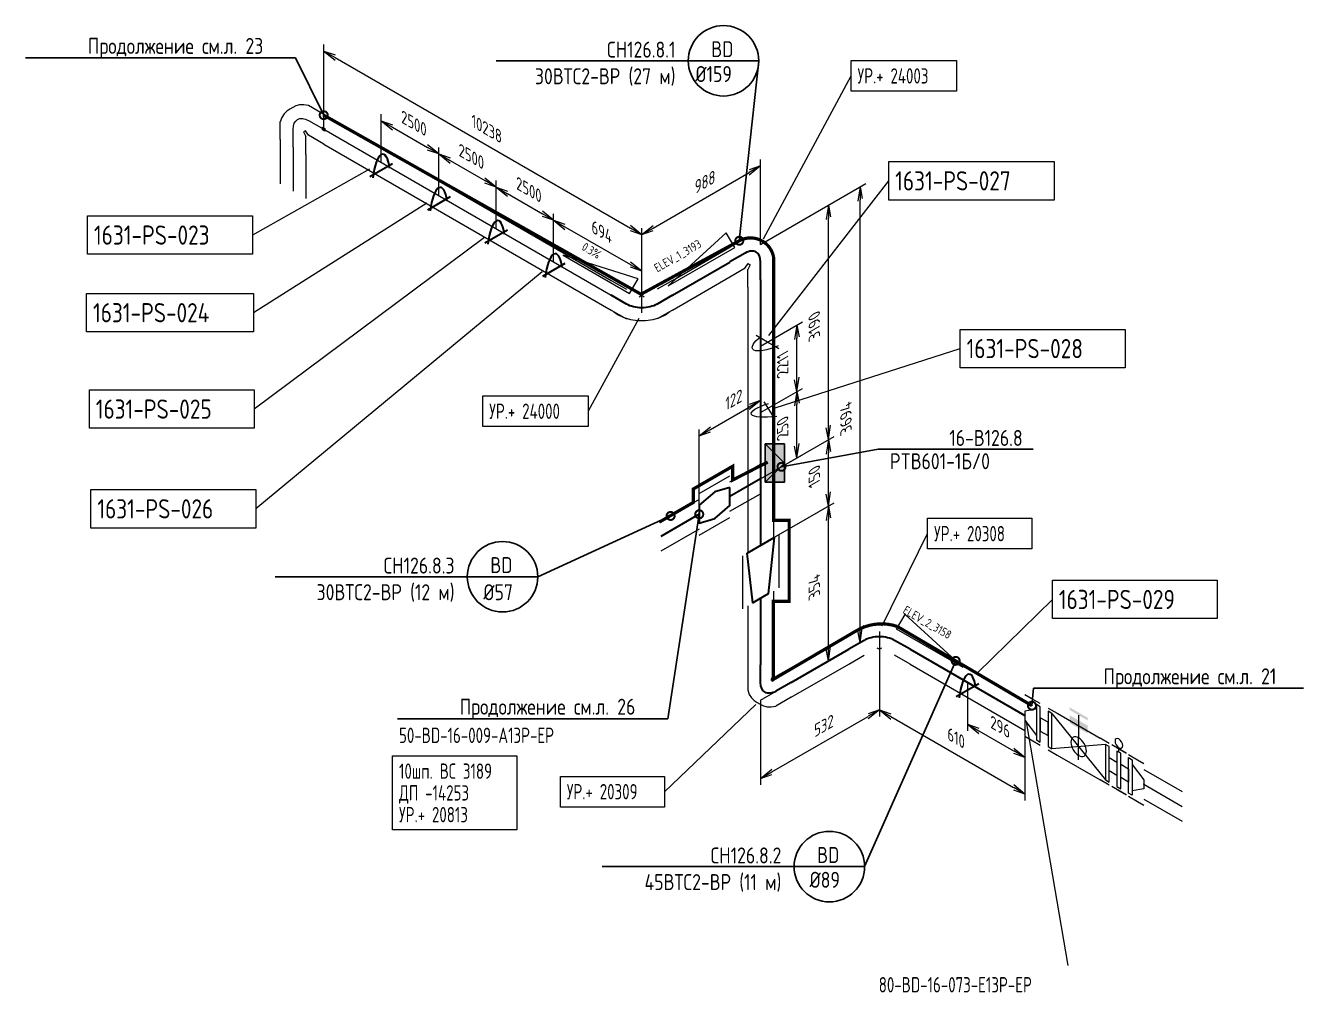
# Model space of a CAD drawing. Header units: millimetres. Extents: x 10051 to 26505, y 4675 to 5194.
# Drawn here: x 23160.2 to 23360.1, y 4836.3 to 4987.5 of the extents above; entities that cross this region are included whole.
import ezdxf
from ezdxf import colors
from ezdxf.entities.mleader import LeaderData, LeaderLine
from ezdxf.enums import TextEntityAlignment as Align
from ezdxf.math import Vec2, Vec3

# ---------------------------------------------------------------- set-up
doc = ezdxf.new("R2010")
doc.units = ezdxf.units.MM
doc.layers.get('0').update_dxf_attribs({"lineweight": 15})
for name, color, linetype, lineweight in [('--TEXT--', 150, 'Continuous', 25), ('_НС', 1, 'Continuous', 30), ('подложка', 252, 'Continuous', 9), ('Построение', 7, 'Continuous', 30)]:
    doc.layers.add(name, color=color, linetype=linetype, lineweight=lineweight)
doc.layers.add('Коробки', color=250, linetype='Continuous')
doc.styles.add('GOST_2.304', font='CS_Gost2304.shx', dxfattribs={"height": 2.5})
doc.styles.add('Style-CS_Gost2304', font='CS_Gost2304.shx')

# ---------------------------------------------------------------- blocks, each defined once
blk = doc.blocks.new('TerminatorOpen_0.4')
at = {"color": 0, "linetype": 'ByBlock', "lineweight": -2}
for q in [(-1, 0.2), (-1, 0), (-1, -0.2)]:
    blk.add_line((0, 0), q, dxfattribs=at)
blk = doc.blocks.new('_DotSmall')
at = {"color": 0, "linetype": 'ByBlock', "const_width": 0.5}
blk.add_lwpolyline([(-0.0625, 0, 1), (0.0625, 0, 1)], format="xyb", close=True, dxfattribs=at)
blk = doc.blocks.new('A$C612D6D77')
at = {"layer": 'Коробки', "linetype": 'ByBlock', "ltscale": 0.5}
h = blk.add_hatch(color=3, dxfattribs=at)
h.paths.add_polyline_path([(300, 300), (0, 300), (0, 0)])
h.paths.add_polyline_path([(600, 0), (600, 300), (300, 300)])
at = {"layer": 'Коробки', "linetype": 'ByBlock', "ltscale": 0.5, "true_color": 0xffffff}
blk.add_hatch(color=7, dxfattribs=at).paths.add_polyline_path([(0, 0), (600, 0), (300, 300)])
at = {"layer": 'Коробки', "linetype": 'ByBlock', "ltscale": 0.5}
for p, q in [((0, 0), (300, 300)), ((300, 300), (600, 0))]:
    blk.add_line(p, q, dxfattribs=at)
blk.add_lwpolyline([(0, 0), (600, 0), (600, 300), (0, 300)], close=True, dxfattribs=at)

msp = doc.modelspace()

# ---------------------------------------------------------------- hatches: boundary and pattern name
at = {"layer": 'подложка', "true_color": 0x000000, "extrusion": (0.707107, 0.408248, -0.57735)}
h = msp.add_hatch(color=18, dxfattribs=at)
edge = h.paths.add_edge_path()
edge.add_arc((-7298.13, 13158.87), 1, -45, 315)
at = {"layer": 'подложка', "extrusion": (0.707107, -0.408248, 0.57735)}
h = msp.add_hatch(color=256, dxfattribs=at)
edge = h.paths.add_edge_path()
edge.add_arc((15922.5, -10061.77), 1, -45, 315)
at = {"layer": 'подложка', "extrusion": (-0.707107, 0.408248, -0.57735)}
h = msp.add_hatch(color=256, dxfattribs=at)
edge = h.paths.add_edge_path()
edge.add_arc((-15922.5, -10071.35), 1, 135, 495)
at = {"layer": 'подложка', "extrusion": (0.707107, 0.408248, -0.57735)}
h = msp.add_hatch(color=256, dxfattribs=at)
edge = h.paths.add_edge_path()
edge.add_arc((-7343.08, 13203.82), 1, -45, 315)
at = {"layer": 'подложка', "extrusion": (0.707107, -0.408248, 0.57735)}
h = msp.add_hatch(color=256, dxfattribs=at)
edge = h.paths.add_edge_path()
edge.add_arc((15913.51, -10052.78), 1, -45, 315)
at = {"layer": 'подложка', "extrusion": (-0.707107, 0.408248, -0.57735)}
h = msp.add_hatch(color=256, dxfattribs=at)
edge = h.paths.add_edge_path()
edge.add_arc((-15895.53, -10098.32), 0.424, 45, 405)
h = msp.add_hatch(color=256, dxfattribs=at)
edge = h.paths.add_edge_path()
edge.add_arc((-15886.54, -10107.31), 1, 135, 495)
h = msp.add_hatch(color=256, dxfattribs=at)
edge = h.paths.add_edge_path()
edge.add_arc((-15879.35, -10114.5), 1, 135, 495)
h = msp.add_hatch(color=256, dxfattribs=at)
edge = h.paths.add_edge_path()
edge.add_arc((-15879.35, -10142.07), 1, 225, 585)
at = {"layer": 'подложка', "extrusion": (0.707107, 0.408248, -0.57735)}
h = msp.add_hatch(color=256, dxfattribs=at)
edge = h.paths.add_edge_path()
edge.add_arc((-7414.4, 13151.68), 1, 135, 495)
at = {"layer": 'подложка', "extrusion": (-0.707107, 0.408248, -0.57735)}
h = msp.add_hatch(color=256, dxfattribs=at)
edge = h.paths.add_edge_path()
edge.add_arc((-15870.36, -10123.49), 1, 135, 495)
h = msp.add_hatch(color=256, dxfattribs=at)
edge = h.paths.add_edge_path()
edge.add_arc((-15870.36, -10133.08), 1, 225, 585)
at = {"layer": 'подложка', "true_color": 0x000000, "extrusion": (0.707107, 0.408248, -0.57735)}
h = msp.add_hatch(color=18, dxfattribs=at)
edge = h.paths.add_edge_path()
edge.add_arc((-7432.37, 13169.66), 1, 135, 495)
at = {"layer": 'Построение', "ltscale": 0.3, "extrusion": (0.707107, -0.408248, 0.57735)}
h = msp.add_hatch(color=256, dxfattribs=at)
edge = h.paths.add_edge_path()
edge.add_arc((15890.74, -10093.53), 1, -45, 315)
at = {"layer": 'Построение', "ltscale": 0.3, "extrusion": (-0.707107, 0.408248, -0.57735)}
h = msp.add_hatch(color=256, dxfattribs=at)
edge = h.paths.add_edge_path()
edge.add_arc((-15890.74, -10093.53), 0.424, 45, 405)
at = {"layer": 'Построение', "ltscale": 0.3, "extrusion": (0.707107, -0.408248, 0.57735)}
h = msp.add_hatch(color=256, dxfattribs=at)
edge = h.paths.add_edge_path()
edge.add_arc((15885.94, -10088.73), 1, -45, 315)

# ---------------------------------------------------------------- linework, layer by layer
at = {"layer": '--TEXT--'}
for centre in [(23269.37, 4982.03), (23234.82, 4901.35), (23285.93, 4856.02)]:
    msp.add_circle(centre, 5.51, dxfattribs=at)
at = {"layer": '_НС', "linetype": 'Continuous', "lineweight": 30, "const_width": 0.5}
msp.add_lwpolyline([(23206.75, 4973.59), (23256.47, 4945.53), (23271.84, 4953.89, -0.524905), (23277.23, 4951.17), (23277.23, 4910.17), (23279.65, 4910.17), (23279.65, 4897.51), (23277.16, 4897.51), (23277.16, 4885.3), (23290.19, 4892.93, -0.217234), (23296.54, 4893.58), (23317.61, 4881.19)], format="xyb", dxfattribs=at)
msp.add_lwpolyline([(23259.31, 4909.88), (23264.65, 4912.97), (23264.65, 4915.07), (23270.79, 4918.62), (23270.79, 4916.47), (23276.29, 4919.28)], dxfattribs=at)
at = {"layer": 'подложка', "extrusion": (-0.707107, -0.408248, 0.57735)}
for p, q in [((23206.85, 4971.32, 147.39), (23206.85, 4984.59, 156.78)), ((23208.62, 4982.55, 157.5), (23254.82, 4955.87, 195.22)), ((23201.53, 4974.47, 143.09), (23201.07, 4974.14, 142.31)), ((23202, 4974.74, 143.86), (23201.53, 4974.47, 143.09)), ((23202.5, 4974.97, 144.65), (23202, 4974.74, 143.86)), ((23203.07, 4975.13, 145.45), (23202.5, 4974.97, 144.65)), ((23203.72, 4975.16, 146.27), (23203.07, 4975.13, 145.45)), ((23204.45, 4975.02, 147.07), (23203.72, 4975.16, 146.27)), ((23200.3, 4973.18, 140.69), (23200.06, 4972.48, 139.89)), ((23200.65, 4973.73, 141.51), (23200.3, 4973.18, 140.69)), ((23201.07, 4974.14, 142.31), (23200.65, 4973.73, 141.51)), ((23215.84, 4966.13, 154.73), (23215.84, 4973.68, 160.07)), ((23204.01, 4971.09, 143.75), (23203.68, 4970.9, 143.21)), ((23203.68, 4970.9, 143.21), (23204.06, 4970.17, 143.15)), ((23204.45, 4970.4, 143.8), (23204.01, 4971.09, 143.75)), ((23217.61, 4971.64, 160.8), (23223.06, 4968.49, 165.25)), ((23224.83, 4960.94, 162.07), (23224.83, 4968.49, 167.41)), ((23224.83, 4960.94, 162.07), (23224.83, 4968.49, 167.41)), ((23226.6, 4966.45, 168.14), (23232.05, 4963.3, 172.59)), ((23233.82, 4955.75, 169.41), (23233.82, 4963.3, 174.75)), ((23233.82, 4955.75, 169.41), (23233.82, 4963.3, 174.75)), ((23235.59, 4961.26, 175.47), (23241.04, 4958.11, 179.93)), ((23242.81, 4950.56, 176.75), (23242.81, 4958.11, 182.09)), ((23242.81, 4950.56, 176.75), (23242.81, 4958.11, 182.09)), ((23244.58, 4956.07, 182.81), (23254.82, 4950.16, 191.18)), ((23256.59, 4942.6, 188.01), (23256.59, 4955.87, 197.39)), ((23256.59, 4942.6, 188.01), (23256.59, 4950.16, 193.35)), ((23293.75, 4892.78, 107.27), (23293.75, 4879.51, 97.89)), ((23307.53, 4884.82, 118.52), (23307.53, 4877.27, 113.18)), ((23295.52, 4879.51, 100.05), (23314.75, 4868.41, 115.76)), ((23316.52, 4879.63, 125.86), (23316.52, 4866.36, 116.48)), ((23316.52, 4879.63, 125.86), (23316.52, 4872.08, 120.52)), ((23309.3, 4877.27, 115.35), (23314.75, 4874.12, 119.8))]:
    msp.add_line(p, q, dxfattribs=at)
at = {"layer": 'подложка'}
for p, q in [((23275.64, 4954.21, 172.84), (23289.34, 4979.67, 172.84)), ((23275.64, 4954.21, 172.84), (23289.34, 4979.67, 172.84)), ((23214, 4965.1, 154.73), (23195.7, 4954.78, 154.73)), ((23214, 4965.1, 154.73), (23195.7, 4954.78, 154.73)), ((23276.44, 4939.05, 161.58), (23295.22, 4963.26, 161.58)), ((23276.44, 4939.05, 161.58), (23295.22, 4963.26, 161.58)), ((23223, 4959.78, 162.07), (23195.85, 4942.64, 162.07)), ((23223, 4959.78, 162.07), (23195.85, 4942.64, 162.07)), ((23231.99, 4954.39, 169.41), (23195.97, 4927.57, 169.41)), ((23231.99, 4954.39, 169.41), (23195.97, 4927.57, 169.41)), ((23244.28, 4951.64), (23254.67, 4945.64)), ((23256.01, 4947.95), (23244.28, 4951.64)), ((23240.99, 4949.05, 176.75), (23196.22, 4911.97, 176.75)), ((23240.99, 4949.05, 176.75), (23196.22, 4911.97, 176.75)), ((23254.67, 4945.64), (23256.01, 4947.95)), ((23256.11, 4941.73, 188.01), (23248.23, 4927.23, 188.01)), ((23256.11, 4941.73, 188.01), (23248.23, 4927.23, 188.01)), ((23277.45, 4927.76, 154.24), (23306.39, 4937.03, 154.24)), ((23277.45, 4927.76, 154.24), (23306.39, 4937.03, 154.24)), ((23294.19, 4893.68, 107.27), (23301.3, 4908.09, 107.27)), ((23294.19, 4893.68, 107.27), (23301.3, 4908.09, 107.27)), ((23309.09, 4886.35, 118.52), (23320.81, 4897.8, 118.52)), ((23309.09, 4886.35, 118.52), (23320.81, 4897.8, 118.52)), ((23274.45, 4881.36, 122.44), (23260.14, 4867.74, 122.44)), ((23274.45, 4881.36, 122.44), (23260.14, 4867.74, 122.44)), ((23316.69, 4878.65, 125.86), (23323.2, 4840.55, 125.86)), ((23316.69, 4878.65, 125.86), (23323.2, 4840.55, 125.86))]:
    msp.add_line(p, q, dxfattribs=at)
at = {"layer": 'подложка', "extrusion": (-5.55112e-17, 0.816497, 0.57735)}
for p, q in [((23206.85, 4973.63, 149.03), (23204.45, 4975.02, 147.07)), ((23206.85, 4973.63, 149.03), (23251.8, 4947.68, 185.73)), ((23206.85, 4969.01, 145.76), (23204.45, 4970.4, 143.8)), ((23206.85, 4969.01, 145.76), (23251.8, 4943.06, 182.46)), ((23270.38, 4952.87, 178.39), (23272.77, 4954.26, 176.43)), ((23261.39, 4947.68, 185.73), (23270.38, 4952.87, 178.39)), ((23261.39, 4943.06, 182.46), (23270.38, 4948.25, 175.12)), ((23270.38, 4948.25, 175.12), (23272.77, 4949.64, 173.16)), ((23251.8, 4947.68, 185.73), (23254.19, 4946.3, 187.68)), ((23261.39, 4947.68, 185.73), (23258.99, 4946.3, 187.68)), ((23256.19, 4945.14, 184.42), (23256.59, 4945.37, 184.1)), ((23256.59, 4945.37, 184.1), (23256.59, 4945.37, 184.1)), ((23256.59, 4945.37, 184.1), (23256.99, 4945.14, 184.42)), ((23251.8, 4943.06, 182.46), (23254.19, 4941.68, 184.42)), ((23252.19, 4942.83, 187.68), (23252.89, 4942.32, 188.41)), ((23252.89, 4942.32, 188.41), (23253.78, 4941.9, 189.01)), ((23261.39, 4943.06, 182.46), (23258.99, 4941.68, 184.42)), ((23259.4, 4941.9, 189.01), (23260.29, 4942.32, 188.41)), ((23260.29, 4942.32, 188.41), (23260.99, 4942.83, 187.68)), ((23253.78, 4941.9, 189.01), (23254.84, 4941.59, 189.44)), ((23254.84, 4941.59, 189.44), (23255.99, 4941.43, 189.66)), ((23255.99, 4941.43, 189.66), (23257.19, 4941.43, 189.66)), ((23257.19, 4941.43, 189.66), (23258.35, 4941.59, 189.44)), ((23258.35, 4941.59, 189.44), (23259.4, 4941.9, 189.01)), ((23278, 4937.01, 162.16), (23274.46, 4939.05, 159.27)), ((23277.43, 4925.97, 155.74), (23275.72, 4928.69, 151.91)), ((23270.38, 4916.2, 152.45), (23275.17, 4918.96, 148.54)), ((23265.58, 4914.38, 157.04), (23270.38, 4917.15, 153.13)), ((23270.38, 4911.58, 149.19), (23275.17, 4914.34, 145.27)), ((23265.58, 4913.43, 156.37), (23259.59, 4909.97, 161.26)), ((23265.58, 4907.85, 152.42), (23270.38, 4910.62, 148.51)), ((23265.58, 4908.81, 153.1), (23259.59, 4905.35, 157.99)), ((23279.96, 4887.13, 120.16), (23288.95, 4892.32, 112.82)), ((23288.95, 4892.32, 112.82), (23291.35, 4893.71, 110.86)), ((23289.35, 4892.55, 107.59), (23290.05, 4893.06, 106.87)), ((23290.05, 4893.06, 106.87), (23290.94, 4893.49, 106.27)), ((23290.94, 4893.49, 106.27), (23291.99, 4893.79, 105.84)), ((23291.99, 4893.79, 105.84), (23293.15, 4893.95, 105.62)), ((23293.15, 4893.95, 105.62), (23294.34, 4893.95, 105.62)), ((23294.34, 4893.95, 105.62), (23295.5, 4893.79, 105.84)), ((23295.5, 4893.79, 105.84), (23296.55, 4893.49, 106.27)), ((23298.54, 4892.32, 112.82), (23296.14, 4893.71, 110.86)), ((23296.55, 4893.49, 106.27), (23297.45, 4893.06, 106.87)), ((23297.45, 4893.06, 106.87), (23298.14, 4892.55, 107.59)), ((23298.54, 4892.32, 112.82), (23316.52, 4881.94, 127.5)), ((23293.35, 4890.24, 110.86), (23293.75, 4890.01, 111.18)), ((23293.75, 4890.01, 111.18), (23294.14, 4890.24, 110.86)), ((23288.95, 4887.7, 109.55), (23291.35, 4889.09, 107.59)), ((23293.75, 4890.01, 111.18), (23293.75, 4890.01, 111.18)), ((23298.54, 4887.7, 109.55), (23296.14, 4889.09, 107.59)), ((23279.96, 4887.13, 120.16), (23277.57, 4885.75, 122.11)), ((23279.96, 4882.51, 116.89), (23288.95, 4887.7, 109.55)), ((23298.54, 4887.7, 109.55), (23316.52, 4877.32, 124.23)), ((23279.96, 4882.51, 116.89), (23277.57, 4881.13, 118.85)), ((23317.5, 4882.33, 128.98), (23316.52, 4882.9, 128.17)), ((23318.92, 4881.51, 130.13), (23317.5, 4882.33, 128.98)), ((23320.12, 4880.82, 131.11), (23321.53, 4880.01, 132.26)), ((23321.53, 4880.01, 132.26), (23328.29, 4876.1, 137.78)), ((23317.5, 4875.8, 124.36), (23316.52, 4876.37, 123.55)), ((23318.92, 4874.98, 125.51), (23317.5, 4875.8, 124.36)), ((23320.12, 4874.29, 126.49), (23321.53, 4873.47, 127.64)), ((23329.7, 4875.29, 138.94), (23328.29, 4876.1, 137.78)), ((23331.5, 4874.25, 140.41), (23330.09, 4875.06, 139.25)), ((23332.32, 4873.78, 141.07), (23330.09, 4875.06, 139.25)), ((23330.9, 4874.59, 139.92), (23332.32, 4873.78, 141.07)), ((23321.53, 4873.47, 127.64), (23328.29, 4869.57, 133.16)), ((23329.7, 4868.75, 134.32), (23328.29, 4869.57, 133.16)), ((23331.5, 4867.72, 135.79), (23330.09, 4868.53, 134.63)), ((23332.32, 4867.25, 136.45), (23330.09, 4868.53, 134.63)), ((23330.9, 4868.06, 135.3), (23332.32, 4867.25, 136.45))]:
    msp.add_line(p, q, dxfattribs=at)
at = {"layer": 'подложка', "extrusion": (0.707107, 0.408248, -0.57735)}
for p, q in [((23200.06, 4969.71, 137.93), (23200.06, 4972.48, 139.89)), ((23200.06, 4969.71, 137.93), (23200.06, 4962.79, 133.04)), ((23204.06, 4967.4, 141.2), (23204.06, 4970.17, 143.15)), ((23204.06, 4967.4, 141.2), (23204.06, 4960.48, 136.3)), ((23277.17, 4948.95, 167.29), (23277.17, 4951.72, 169.25)), ((23273.17, 4946.64, 170.56), (23273.17, 4949.41, 172.51)), ((23277.17, 4948.95, 167.29), (23277.17, 4907.43, 137.93)), ((23273.17, 4946.64, 170.56), (23273.17, 4905.12, 141.2)), ((23278, 4907.91, 137.25), (23278, 4899.6, 131.38)), ((23272.34, 4904.64, 141.87), (23272.34, 4896.34, 136)), ((23277.17, 4899.12, 132.06), (23277.17, 4888.74, 124.72)), ((23273.17, 4896.82, 135.33), (23273.17, 4886.44, 127.99)), ((23277.17, 4888.74, 124.72), (23277.17, 4885.98, 122.76)), ((23273.17, 4886.44, 127.99), (23273.17, 4883.67, 126.03)), ((23320.72, 4879.98, 131.25), (23329.11, 4869.6, 134.18)), ((23329.11, 4875.13, 138.1), (23320.72, 4874.44, 127.33)), ((23331.2, 4873.92, 139.81), (23331.2, 4874.62, 140.3))]:
    msp.add_line(p, q, dxfattribs=at)
at = {"layer": 'подложка', "extrusion": (0.707107, -0.408248, 0.57735)}
for p, q in [((23275.17, 4953.33, 172.84), (23275.17, 4966.6, 182.22)), ((23258.36, 4955.87, 195.22), (23273.4, 4964.56, 182.94)), ((23275.17, 4953.33, 172.84), (23291.61, 4962.82, 159.41)), ((23290.73, 4893.08, 111.18), (23290.73, 4960.27, 158.69)), ((23275.17, 4953.33, 172.84), (23286.66, 4959.96, 163.46)), ((23285.78, 4924.82, 139.69), (23285.78, 4957.41, 162.73)), ((23256.59, 4942.6, 188.01), (23256.59, 4955.87, 197.39)), ((23275.17, 4937.41, 161.58), (23281.71, 4941.19, 156.24)), ((23280.83, 4932.34, 151.07), (23280.83, 4938.64, 155.52)), ((23275.17, 4927.03, 154.24), (23281.71, 4930.81, 148.9)), ((23275.17, 4927.03, 154.24), (23281.71, 4930.81, 148.9)), ((23275.17, 4916.65, 146.9), (23275.17, 4929.92, 156.29)), ((23280.83, 4921.96, 143.73), (23280.83, 4928.26, 148.18)), ((23267.35, 4924.39, 161.95), (23273.4, 4927.88, 157.01)), ((23265.58, 4911.12, 154.73), (23265.58, 4924.39, 164.12)), ((23275.17, 4916.65, 146.9), (23286.66, 4923.29, 137.52)), ((23275.17, 4916.65, 146.9), (23286.66, 4923.29, 137.52)), ((23275.17, 4916.65, 146.9), (23281.71, 4920.43, 141.56)), ((23285.78, 4914.44, 132.35), (23285.78, 4920.74, 136.8)), ((23275.17, 4906.27, 139.56), (23286.66, 4912.91, 130.18)), ((23275.17, 4906.27, 139.56), (23286.66, 4912.91, 130.18)), ((23285.78, 4890.22, 115.22), (23285.78, 4910.36, 129.46)), ((23293.75, 4892.78, 107.27), (23293.75, 4879.51, 97.89)), ((23275.17, 4882.05, 122.44), (23291.61, 4891.55, 109.01)), ((23275.17, 4882.05, 122.44), (23286.66, 4888.69, 113.06)), ((23277.17, 4885.98, 122.76), (23276.79, 4885.25, 122.7)), ((23276.79, 4885.25, 122.7), (23277.12, 4885.06, 122.17)), ((23277.12, 4885.06, 122.17), (23277.57, 4885.75, 122.11)), ((23273.17, 4883.67, 126.03), (23273.41, 4882.96, 125.23)), ((23273.41, 4882.96, 125.23), (23273.77, 4882.41, 124.41)), ((23273.77, 4882.41, 124.41), (23274.19, 4882, 123.6)), ((23274.19, 4882, 123.6), (23274.64, 4881.68, 122.82)), ((23274.64, 4881.68, 122.82), (23275.11, 4881.41, 122.05)), ((23275.11, 4881.41, 122.05), (23275.62, 4881.18, 121.27)), ((23275.17, 4882.05, 122.44), (23275.17, 4868.79, 113.06)), ((23275.62, 4881.18, 121.27), (23276.18, 4881.02, 120.46)), ((23276.18, 4881.02, 120.46), (23276.83, 4880.99, 119.64)), ((23276.83, 4880.99, 119.64), (23277.57, 4881.13, 118.85)), ((23276.94, 4870.83, 112.33), (23291.98, 4879.51, 100.05))]:
    msp.add_line(p, q, dxfattribs=at)
at = {"layer": 'подложка', "extrusion": (-0.707107, 0.408248, -0.57735)}
for p, q in [((23272.77, 4954.26, 176.43), (23273.5, 4954.4, 175.63)), ((23273.5, 4954.4, 175.63), (23274.16, 4954.37, 174.81)), ((23274.16, 4954.37, 174.81), (23274.72, 4954.21, 174)), ((23274.72, 4954.21, 174), (23275.23, 4953.98, 173.22)), ((23275.23, 4953.98, 173.22), (23275.7, 4953.71, 172.45)), ((23275.7, 4953.71, 172.45), (23276.15, 4953.38, 171.67)), ((23276.15, 4953.38, 171.67), (23276.57, 4952.97, 170.86)), ((23276.57, 4952.97, 170.86), (23276.93, 4952.42, 170.04)), ((23276.93, 4952.42, 170.04), (23277.17, 4951.72, 169.25)), ((23272.77, 4949.64, 173.16), (23273.22, 4950.33, 173.1)), ((23273.22, 4950.33, 173.1), (23273.54, 4950.14, 172.57)), ((23273.54, 4950.14, 172.57), (23273.17, 4949.41, 172.51))]:
    msp.add_line(p, q, dxfattribs=at)
at = {"layer": 'подложка', "extrusion": (-0.707104, -0.405797, 0.57908)}
msp.add_line((23324.91, 4872.74, 131.27), (23324.92, 4879.69, 136.17), dxfattribs=at)
at = {"layer": 'подложка', "extrusion": (0.707107, 0.408248, -0.57735), "elevation": 18354.16, "flags": 128}
msp.add_lwpolyline([(-7298.13, 13149.28), (-7295.74, 13151.68, 0.414227), (-7295.74, 13156.47), (-7298.13, 13158.87)], format="xyb", dxfattribs=at)
at = {"layer": 'подложка', "color": 18, "true_color": 0x000000, "extrusion": (-5.55112e-17, 0.816497, 0.57735), "elevation": 4144.16}
msp.add_lwpolyline([(-23206.85, -2749.85), (-23251.8, -2704.9)], dxfattribs=at)
at = {"layer": 'подложка', "extrusion": (1, 0, 0), "elevation": 23202.06, "flags": 128}
msp.add_lwpolyline([(4968.55, 139.56), (4961.63, 134.67)], dxfattribs=at)
at = {"layer": 'подложка', "flags": 128}
for points, elevation in [([(23260.73, 4946.83), (23271.13, 4952.83), (23269.79, 4955.14), (23260.73, 4946.83)], 179.62), ([(23306.84, 4887.14), (23296.45, 4893.14), (23297.78, 4895.45), (23306.84, 4887.14)], 114.9)]:
    msp.add_lwpolyline(points, dxfattribs=dict(at, elevation=elevation))
at = {"layer": 'подложка', "extrusion": (-0.707107, -0.408248, 0.57735), "elevation": -18406.7, "flags": 128}
msp.add_lwpolyline([(7432.37, 13173.25), (7431.78, 13170.25), (7432.97, 13169.06), (7435.97, 13169.66)], dxfattribs=at)
at = {"layer": 'подложка', "extrusion": (-5.55112e-17, 0.816497, 0.57735), "flags": 128}
for points, elevation in [([(-23332.7, -2698.31), (-23334.12, -2696.89), (-23334.12, -2696.89)], 4060.87), ([(-23334.12, -2696.89), (-23335.1, -2695.91)], 4060.87), ([(-23335.1, -2695.91), (-23341.09, -2689.92)], 4059.7), ([(-23335.1, -2695.91), (-23341.09, -2689.92)], 4056.87), ([(-23332.7, -2698.31), (-23334.12, -2696.89), (-23334.12, -2696.89)], 4052.87), ([(-23335.1, -2695.91), (-23341.09, -2689.92)], 4054.04), ([(-23334.12, -2696.89), (-23335.1, -2695.91)], 4052.87)]:
    msp.add_lwpolyline(points, dxfattribs=dict(at, elevation=elevation))
at = {"layer": 'подложка', "extrusion": (0.707107, 0.408248, -0.57735), "elevation": 18406.7, "flags": 128}
msp.add_lwpolyline([(-7447.36, 13188.23), (-7450.35, 13188.83), (-7451.55, 13187.63), (-7450.95, 13184.64)], dxfattribs=at)
at = {"layer": 'подложка', "extrusion": (0.707107, 0.408248, -0.57735)}
for centre, radius in [((-7440.77, 13178.05, 18406.7), 1.7), ((-7443.46, 13187.93, 18406.7), 0.848)]:
    msp.add_circle(centre, radius, dxfattribs=at)
at = {"layer": 'подложка', "extrusion": (1.66533e-16, -0.816497, -0.57735)}
msp.add_ellipse((23278, 4939.05, 159.27), major_axis=(3.89, 2.25, -3.18), ratio=0.363636, start_param=1.942965, end_param=4.34022, dxfattribs=at)
at = {"layer": 'подложка', "extrusion": (5.55112e-17, -0.816497, -0.57735)}
msp.add_ellipse((23278.93, 4927.82, 153.13), major_axis=(5.17, 1.09, -1.54), ratio=0.363636, start_param=1.942965, end_param=4.34022, dxfattribs=at)
at = {"layer": 'подложка', "extrusion": (-0.707104, -0.405797, 0.57908)}
msp.add_point((23324.88, 4873.52, 131.79), dxfattribs=at)
at = {"layer": 'подложка', "extrusion": (0.707107, 0.408248, -0.57735)}
for p in [(23332.7, 4870.29, 139.07), (23335.1, 4868.91, 141.03), (23335.1, 4868.91, 141.03)]:
    msp.add_point(p, dxfattribs=at)
at = {"layer": 'подложка', "extrusion": (0.707104, 0.405797, -0.57908)}
msp.add_solid([(-7375.81, 13231.38, 18394.45), (-7378.64, 13234.21, 18394.45), (-7376.17, 13231.03, 18394.45), (-7378.99, 13233.86, 18394.45)], dxfattribs=at)
at = {"layer": 'подложка', "extrusion": (-0.707104, -0.405797, 0.57908)}
msp.add_solid([(7377.94, 13229.26, -18394.45), (7380.76, 13232.1, -18394.45), (7376.88, 13230.32, -18394.45), (7379.7, 13233.16, -18394.45)], dxfattribs=at)
at = {"layer": 'подложка'}
for points in [[(23289.34, 4982.07, 172.84), (23305.83, 4982.07, 172.84), (23305.83, 4977.27, 172.84), (23289.34, 4977.27, 172.84)], [(23206.67, 4971.63, 147.39), (23207.03, 4971.42, 147.68), (23207.03, 4971.02, 147.39), (23206.67, 4971.22, 147.1)], [(23295.22, 4966.26, 161.58), (23321.07, 4966.26, 161.58), (23321.07, 4960.26, 161.58), (23295.22, 4960.26, 161.58)], [(23169.92, 4957.78, 154.73), (23195.7, 4957.78, 154.73), (23195.7, 4951.78, 154.73), (23169.92, 4951.78, 154.73)], [(23169.77, 4945.64, 162.07), (23195.85, 4945.64, 162.07), (23195.85, 4939.64, 162.07), (23169.77, 4939.64, 162.07)], [(23306.39, 4940.03, 154.24), (23332.17, 4940.03, 154.24), (23332.17, 4934.03, 154.24), (23306.39, 4934.03, 154.24)], [(23170.2, 4930.57, 169.41), (23195.97, 4930.57, 169.41), (23195.97, 4924.57, 169.41), (23170.2, 4924.57, 169.41)], [(23231.74, 4929.63, 188.01), (23248.23, 4929.63, 188.01), (23248.23, 4924.83, 188.01), (23231.74, 4924.83, 188.01)], [(23170.45, 4914.97, 176.75), (23196.22, 4914.97, 176.75), (23196.22, 4908.97, 176.75), (23170.45, 4908.97, 176.75)], [(23301.3, 4910.49, 107.27), (23317.58, 4910.49, 107.27), (23317.58, 4905.69, 107.27), (23301.3, 4905.69, 107.27)], [(23320.81, 4900.8, 118.52), (23346.59, 4900.8, 118.52), (23346.59, 4894.8, 118.52), (23320.81, 4894.8, 118.52)], [(23318.92, 4881.02, 129.78), (23318.32, 4881.36, 129.29), (23318.32, 4875.83, 125.37), (23318.92, 4875.48, 125.86)], [(23320.72, 4879.98, 131.25), (23320.12, 4880.32, 130.76), (23320.12, 4874.79, 126.84), (23320.72, 4874.44, 127.33)], [(23318.92, 4877.21, 127.09), (23320.12, 4876.52, 128.07), (23320.12, 4878.59, 129.53), (23318.92, 4879.29, 128.55)], [(23329.7, 4874.79, 138.59), (23329.11, 4875.13, 138.1), (23329.11, 4869.6, 134.18), (23329.7, 4869.25, 134.67)], [(23217.63, 4873.35), (23237.06, 4873.35), (23237.06, 4861.75), (23217.63, 4861.75)], [(23330.9, 4870.29, 136.87), (23329.7, 4870.98, 135.89), (23329.7, 4873.06, 137.36), (23330.9, 4872.37, 138.34)], [(23331.5, 4873.75, 140.05), (23330.9, 4874.1, 139.56), (23330.9, 4868.56, 135.65), (23331.5, 4868.21, 136.14)], [(23332.7, 4873.06, 141.03), (23333.3, 4872.71, 141.52), (23333.3, 4867.18, 137.61), (23332.7, 4867.52, 137.12)], [(23332.7, 4869.25, 138.34), (23331.5, 4869.94, 137.36), (23331.5, 4872.02, 138.83), (23332.7, 4871.33, 139.81)], [(23243.87, 4870.14, 122.44), (23260.14, 4870.14, 122.44), (23260.14, 4865.34, 122.44), (23243.87, 4865.34, 122.44)]]:
    msp.add_3dface(points, dxfattribs=at)
at = {"layer": 'Построение', "ltscale": 0.3, "extrusion": (-0.707107, 0.408248, -0.57735)}
for p, q in [((23217.61, 4965.93, 152.42), (23214.07, 4963.89, 155.31)), ((23226.6, 4960.74, 159.76), (23223.06, 4958.7, 162.65)), ((23235.59, 4955.55, 167.1), (23232.05, 4953.51, 169.99)), ((23244.58, 4950.36, 174.44), (23241.04, 4948.32, 177.33)), ((23275.17, 4916.65, 146.9), (23270.38, 4913.89, 150.82)), ((23309.3, 4884.62, 116.21), (23305.76, 4882.58, 119.1))]:
    msp.add_line(p, q, dxfattribs=at)
at = {"layer": 'Построение', "ltscale": 0.3, "extrusion": (0.707107, -0.408248, 0.57735), "elevation": 14535.63}
msp.add_lwpolyline([(15922.5, -10071.35), (15924.9, -10068.96, 0.414227), (15924.9, -10064.16), (15922.5, -10061.77)], format="xyb", dxfattribs=at)
at = {"layer": 'Построение', "ltscale": 0.3, "extrusion": (-5.55112e-17, 0.816497, 0.57735)}
for points, elevation in [([(-23261.39, -2704.9), (-23270.38, -2713.89)], 4144.16), ([(-23265.58, -2709.1), (-23259.59, -2703.1)], 4099.25), ([(-23279.96, -2723.48), (-23288.95, -2732.47)], 4056.87), ([(-23298.54, -2732.47), (-23316.52, -2714.49)], 4056.87)]:
    msp.add_lwpolyline(points, dxfattribs=dict(at, elevation=elevation))
at = {"layer": 'Построение', "ltscale": 0.3, "extrusion": (1, 0, 0), "elevation": 23275.17}
for points in [[(4947.79, 168.92), (4906.27, 139.56)], [(4897.97, 133.69), (4887.59, 126.35)]]:
    msp.add_lwpolyline(points, dxfattribs=at)
at = {"layer": 'Построение', "ltscale": 0.3, "extrusion": (-5.55112e-17, 0.816497, 0.57735)}
for points, elevation in [([(-23261.39, -2704.9), (-23258.99, -2702.5, -0.414227), (-23254.19, -2702.5), (-23251.8, -2704.9)], 4144.16), ([(-23298.54, -2732.47), (-23296.14, -2734.87, 0.414227), (-23291.35, -2734.87), (-23288.95, -2732.47)], 4056.87)]:
    msp.add_lwpolyline(points, format="xyb", dxfattribs=dict(at, elevation=elevation))
at = {"layer": 'Построение', "ltscale": 0.3, "extrusion": (0.707107, -0.408248, 0.57735), "elevation": 14535.63}
msp.add_lwpolyline([(15891.95, -10092.32), (15890.17, -10089.34), (15887.15, -10087.53), (15884.74, -10089.94), (15886.55, -10092.96), (15889.53, -10094.74), (15891.95, -10092.32)], close=True, dxfattribs=at)
at = {"layer": 'Построение', "ltscale": 0.3, "extrusion": (-0.707107, 0.408248, -0.57735), "elevation": -14535.63}
msp.add_lwpolyline([(-15870.36, -10133.08), (-15867.96, -10130.68, 0.414227), (-15867.96, -10125.89), (-15870.36, -10123.49)], format="xyb", dxfattribs=at)
at = {"layer": 'Построение', "ltscale": 0.3, "extrusion": (0.707107, -0.408248, 0.57735)}
for centre in [(23215.84, 4962.87, 152.42), (23224.83, 4957.68, 159.76), (23233.82, 4952.49, 167.1), (23242.81, 4947.3, 174.44), (23307.53, 4881.56, 116.21)]:
    msp.add_ellipse(centre, major_axis=(0, -4.49, -3.18), ratio=0.363636, start_param=1.942965, end_param=4.34022, dxfattribs=at)
at = {"layer": 'Построение', "ltscale": 0.3}
msp.add_3dface([(23273.07, 4905.06, 141.28), (23277.27, 4907.48, 137.85), (23276.37, 4898.66, 132.71), (23273.97, 4897.28, 134.67)], dxfattribs=at)

# ---------------------------------------------------------------- block references
at = {"layer": 'Коробки', "linetype": 'ByBlock', "xscale": -0.01, "yscale": 0.01, "zscale": 0.01, "rotation": 270}
msp.add_blockref('A$C612D6D77', (23275.89, 4916.13), dxfattribs=at)
at = {"layer": 'подложка', "extrusion": (-0.707107, -0.408248, 0.57735), "xscale": 2.500000000000002, "yscale": 2.500000000000002, "zscale": 2.500000000000002}
for p, rotation in [((7287.53, 13169.48, -18354.16), 225.0000000000001), ((7301.47, 13173.51, -18354.16), 225.0000000000001), ((7310.46, 13182.5, -18354.16), 45.00000000000011), ((7310.46, 13182.5, -18354.16), 225.0000000000001), ((7319.45, 13191.49, -18354.16), 45.00000000000011), ((7319.45, 13191.49, -18354.16), 225.0000000000001), ((7328.43, 13200.48, -18354.16), 45.00000000000011), ((7328.43, 13200.48, -18354.16), 225.0000000000001), ((7337.27, 13219.22, -18354.16), 45.00000000000011), ((7342.22, 13214.27, -18354.16), 45.00000000000011), ((7420.21, 13136.28, -18406.7), 225.0000000000001), ((7429.04, 13155.01, -18406.7), 225.0000000000001), ((7438.03, 13164, -18406.7), 45.00000000000011), ((7442.98, 13159.05, -18406.7), 45.00000000000011)]:
    msp.add_blockref('TerminatorOpen_0.4', p, dxfattribs=dict(at, rotation=rotation))
at = {"layer": 'подложка', "extrusion": (0.707107, -0.408248, 0.57735)}
for p, xscale, yscale, zscale, rotation in [((15937.9, -10055.95, 14535.63), 2.5, 2.5, 2.5, 314.9999999999999), ((15942.85, -10082.12, 14535.63), 2.499999999999999, 2.499999999999999, 2.499999999999999, 44.99999999999996), ((15937.9, -10077.17, 14535.63), 2.499999999999999, 2.499999999999999, 2.499999999999999, 44.99999999999996), ((15919.32, -10037.38, 14535.63), 2.5, 2.5, 2.5, 134.9999999999999), ((15919.17, -10086, 14535.63), 2.499999999999999, 2.499999999999999, 2.499999999999999, 44.99999999999996), ((15910.18, -10094.99, 14535.63), 2.499999999999999, 2.499999999999999, 2.499999999999999, 225), ((15910.18, -10094.99, 14535.63), 2.499999999999999, 2.499999999999999, 2.499999999999999, 44.99999999999996), ((15906.14, -10087.72, 14535.63), 2.5, 2.5, 2.5, 314.9999999999999), ((15896.55, -10078.13, 14535.63), 2.5, 2.5, 2.5, 134.9999999999999), ((15906.14, -10108.93, 14535.63), 2.499999999999999, 2.499999999999999, 2.499999999999999, 225), ((15906.14, -10108.93, 14535.63), 2.499999999999999, 2.499999999999999, 2.499999999999999, 44.99999999999996), ((15901.19, -10103.98, 14535.63), 2.499999999999999, 2.499999999999999, 2.499999999999999, 225), ((15897.15, -10117.92, 14535.63), 2.499999999999999, 2.499999999999999, 2.499999999999999, 225), ((15897.15, -10117.92, 14535.63), 2.499999999999999, 2.499999999999999, 2.499999999999999, 44.99999999999996), ((15881.12, -10143.84, 14535.63), 2.499999999999999, 2.499999999999999, 2.499999999999999, 225), ((15876.17, -10138.89, 14535.63), 2.499999999999999, 2.499999999999999, 2.499999999999999, 225), ((15873.54, -10157.47, 14535.63), 2.5, 2.5, 2.5, 314.9999999999999), ((15854.96, -10138.89, 14535.63), 2.5, 2.5, 2.5, 134.9999999999999)]:
    msp.add_blockref('TerminatorOpen_0.4', p, dxfattribs=dict(at, xscale=xscale, yscale=yscale, zscale=zscale, rotation=rotation))

# ---------------------------------------------------------------- texts
at = {"layer": '--TEXT--', "style": 'GOST_2.304'}
for s, p in [('BD', (23267.47, 4982.6)), ('%%C159', (23264.98, 4978.71)), ('PTВ601-1Б/0', (23295.41, 4918.16)), ('BD', (23232.92, 4901.92)), ('%%C57', (23231.82, 4897.68)), ('BD', (23284.02, 4856.59)), ('%%C89', (23282.83, 4852.71))]:
    msp.add_text(s, height=2.5, rotation=360, dxfattribs=at).set_placement(p)
at = {"layer": 'подложка', "style": 'Style-CS_Gost2304', "width": 0.875}
for s, p in [('УР.+ 24003', (23290.34, 4979.67, 172.84)), ('УР.+ 24000', (23232.74, 4927.23, 188.01)), ('УР.+ 20308', (23302.3, 4908.09, 107.27)), ('50-BD-16-009-A13P-EP', (23218.63, 4876.55)), ('10шп. ВС 3189', (23218.63, 4870.95)), ('ДП -14253', (23218.63, 4867.55)), ('УР.+ 20309', (23244.87, 4867.74, 122.44)), ('УР.+ 20813', (23218.63, 4864.15)), ('80-BD-16-073-E13P-EP', (23293.65, 4837.55, 125.86))]:
    msp.add_text(s, height=2.4, rotation=360, dxfattribs=at).set_placement(p, align=Align.MIDDLE_LEFT)
at = {"layer": 'подложка', "style": 'Style-CS_Gost2304'}
for s, p in [('1631-PS-027', (23296.22, 4963.26, 161.58)), ('1631-PS-023', (23170.92, 4954.78, 154.73)), ('1631-PS-024', (23170.77, 4942.64, 162.07)), ('1631-PS-028', (23307.39, 4937.03, 154.24)), ('1631-PS-025', (23171.2, 4927.57, 169.41)), ('1631-PS-026', (23171.45, 4911.97, 176.75)), ('1631-PS-029', (23321.81, 4897.8, 118.52))]:
    msp.add_text(s, height=3, rotation=360, dxfattribs=at).set_placement(p, align=Align.MIDDLE_LEFT)
at = {"layer": 'подложка', "extrusion": (-0.707107, -0.408248, 0.57735), "char_height": 2.5, "attachment_point": 5, "text_direction": (0.707107, -0.408248, 0.57735), "style": 'GOST_2.304'}
for s, insert in [('\\A1;2500', (23220.95, 4972.26, 165.33)), ('\\A1;10238', (23232.34, 4971.4, 178.67)), ('\\A1;2500', (23229.94, 4967.07, 172.67)), ('\\A1;2500', (23238.93, 4961.88, 180.01)), ('\\A1;694', (23250.32, 4955.31, 189.31)), ('\\A1;296', (23312.64, 4877.89, 119.88)), ('\\A1;610', (23305.75, 4876.15, 110.22))]:
    msp.add_mtext(s, dxfattribs=dict(at, insert=insert))
at = {"layer": 'подложка', "extrusion": (0.707107, -0.408248, 0.57735), "char_height": 2.5, "attachment_point": 5, "style": 'GOST_2.304'}
for s, insert, text_direction in [('\\A1;988', (23266.5, 4963.12, 190.38), (0.707107, 0.408248, -0.57735)), ('\\A1;3190', (23283.57, 4940.55, 153.52), (0, 0.816497, 0.57735)), ('\\A1;2211', (23278.62, 4934.55, 155.34), (0, 0.816497, 0.57735)), ('\\A1;122', (23270.99, 4929.04, 160.78), (0.707107, 0.408248, -0.57735)), ('\\A1;3694', (23288.52, 4926.11, 137.25), (0, 0.816497, 0.57735)), ('\\A1;250', (23278.62, 4924.55, 148.26), (0, 0.816497, 0.57735)), ('\\A1;150', (23283.57, 4917.03, 136.88), (0, 0.816497, 0.57735)), ('\\A1;354', (23283.57, 4899.73, 124.65), (0, 0.816497, 0.57735)), ('\\A1;532', (23285.08, 4878.08, 107.49), (0.707107, 0.408248, -0.57735))]:
    msp.add_mtext(s, dxfattribs=dict(at, insert=insert, text_direction=text_direction))
at = {"layer": 'подложка', "style": 'Style-CS_Gost2304'}
for tag, rotation, p in [('0.3%', 330, (23248.72, 4952.35, 162.94)), ('ELEV_1_3193', 30, (23262.21, 4951.53, 179.62)), ('ELEV_2_3158', 330, (23301.25, 4894.22, 114.9))]:
    msp.add_attdef(tag, text='0.3%', height=1.333, rotation=rotation, dxfattribs=at).set_placement(p, align=Align.MIDDLE_CENTER)

# ---------------------------------------------------------------- leaders
at = {"layer": '--TEXT--'}
ml = msp.add_multileader_mtext('Standard', dxfattribs=at)
ml.set_content('{\\C0;Продолжение см.л. 23}', color=256, style='GOST_2.304')
ml.set_leader_properties()
ml.set_arrow_properties(name='DOTSMALL')
ml.build(insert=Vec2(0, 0))
ml.multileader.update_dxf_attribs({"text_left_attachment_type": 6, "text_right_attachment_type": 6, "dogleg_length": 0.36, "arrow_head_size": 2.5})
ctx = ml.context
ctx.base_point, ctx.char_height, ctx.arrow_head_size, ctx.plane_origin = Vec3(23161.86, 4982.49, 349.63), 2.5, 2.5, Vec3(23213.37, 4987.64, 349.63)
ctx.left_attachment, ctx.right_attachment, ctx.text_align_type = 6, 6, 2
notes = []
notes.append((ctx, [(0, (1, 1, 0), (23202.46, 4982.49, 349.63), (-1, 0), 3.06, [(0, [(23206.85, 4973.53, 349.63)], 0, [])])]))
ctx.mtext.insert, ctx.mtext.defined_height, ctx.mtext.alignment, ctx.mtext.flow_direction = Vec3(23197.4, 4985.61, 349.63), 0.0309, 3, 5
ml = msp.add_multileader_mtext('Standard', dxfattribs=at)
ml.set_content('СН126.8.1\\P30ВТС2-ВР (27 м)', color=256, style='GOST_2.304')
ml.set_leader_properties()
ml.set_arrow_properties(name='DOTSMALL')
ml.build(insert=Vec2(0, 0))
ml.multileader.update_dxf_attribs({"text_left_attachment_type": 6, "text_right_attachment_type": 6, "dogleg_length": 0.36, "arrow_head_size": 2.5})
ctx = ml.context
ctx.base_point, ctx.char_height, ctx.arrow_head_size, ctx.plane_origin = Vec3(23232.3, 4982.03), 2.5, 2.5, Vec3(23260.96, 5001.51)
ctx.left_attachment, ctx.right_attachment, ctx.text_align_type = 6, 6, 2
notes.append((ctx, [(0, (1, 1, 0), (23274.88, 4982.03), (-1, 0), 11.02, [(0, [(23271.84, 4953.89)], 0, [])])]))
ctx.mtext.insert, ctx.mtext.defined_height, ctx.mtext.alignment, ctx.mtext.flow_direction = Vec3(23261.86, 4985.03), 0.0309, 3, 5
ml = msp.add_multileader_mtext('Standard', dxfattribs=at)
ml.set_content('16-В126.8', color=256, style='GOST_2.304')
ml.set_leader_properties()
ml.set_arrow_properties(name='DOTSMALL')
ml.build(insert=Vec2(0, 0))
ml.multileader.update_dxf_attribs({"text_left_attachment_type": 6, "text_right_attachment_type": 6, "dogleg_length": 13.61, "arrow_head_size": 2.5})
ctx = ml.context
ctx.base_point, ctx.char_height, ctx.arrow_head_size, ctx.plane_origin = Vec3(23299.91, 4921.3), 2.5, 2.5, Vec3(23292.32, 4940.64)
ctx.left_attachment, ctx.right_attachment, ctx.text_align_type = 6, 6, 2
notes.append((ctx, [(1, (1, 1, 0), (23293.57, 4921.3), (1, 0), 6.34, [(0, [(23278.44, 4918.54)], 0, [])])]))
ctx.mtext.insert, ctx.mtext.defined_height, ctx.mtext.alignment, ctx.mtext.flow_direction = Vec3(23316.16, 4924.3), 0.0309, 3, 5
ml = msp.add_multileader_mtext('Standard', dxfattribs=at)
ml.set_content('СН126.8.3\\P30ВТС2-ВР (12 м)', color=256, style='GOST_2.304')
ml.set_leader_properties()
ml.set_arrow_properties(name='DOTSMALL')
ml.build(insert=Vec2(0, 0))
ml.multileader.update_dxf_attribs({"text_left_attachment_type": 6, "text_right_attachment_type": 6, "dogleg_length": 0.36, "arrow_head_size": 2.5})
ctx = ml.context
ctx.base_point, ctx.char_height, ctx.arrow_head_size, ctx.plane_origin = Vec3(23198.37, 4901.35), 2.5, 2.5, Vec3(23226.41, 4920.82)
ctx.left_attachment, ctx.right_attachment, ctx.text_align_type = 6, 6, 2
notes.append((ctx, [(0, (1, 1, 0), (23240.33, 4901.35), (-1, 0), 11.02, [(0, [(23261.1, 4910.86)], 0, [])])]))
ctx.mtext.insert, ctx.mtext.defined_height, ctx.mtext.alignment, ctx.mtext.flow_direction = Vec3(23227.31, 4904.35), 0.0309, 3, 5
ml = msp.add_multileader_mtext('Standard', dxfattribs=at)
ml.set_content('{\\C0;Продолжение см.л. 26}', color=256, style='GOST_2.304')
ml.set_leader_properties()
ml.set_arrow_properties(name='DOTSMALL')
ml.build(insert=Vec2(0, 0))
ml.multileader.update_dxf_attribs({"text_left_attachment_type": 6, "text_right_attachment_type": 6, "dogleg_length": 0.36, "arrow_head_size": 2.5})
ctx = ml.context
ctx.base_point, ctx.char_height, ctx.arrow_head_size, ctx.plane_origin = Vec3(23220.06, 4879.15, 349.63), 2.5, 2.5, Vec3(23271.57, 4884.3, 349.63)
ctx.left_attachment, ctx.right_attachment, ctx.text_align_type = 6, 6, 2
notes.append((ctx, [(0, (1, 1, 0), (23260.65, 4879.15, 349.63), (-1, 0), 3.06, [(0, [(23265.58, 4911.12, 349.63)], 0, [])])]))
ctx.mtext.insert, ctx.mtext.defined_height, ctx.mtext.alignment, ctx.mtext.flow_direction = Vec3(23255.59, 4882.28, 349.63), 0.0309, 3, 5
ml = msp.add_multileader_mtext('Standard', dxfattribs=at)
ml.set_content('СН126.8.2\\P45ВТС2-ВР (11 м)', color=256, style='GOST_2.304')
ml.set_leader_properties()
ml.set_arrow_properties(name='DOTSMALL')
ml.build(insert=Vec2(0, 0))
ml.multileader.update_dxf_attribs({"text_left_attachment_type": 6, "text_right_attachment_type": 6, "dogleg_length": 0.36, "arrow_head_size": 2.5})
ctx = ml.context
ctx.base_point, ctx.char_height, ctx.arrow_head_size, ctx.plane_origin = Vec3(23249.79, 4856.02), 2.5, 2.5, Vec3(23277.52, 4875.5)
ctx.left_attachment, ctx.right_attachment, ctx.text_align_type = 6, 6, 2
notes.append((ctx, [(0, (1, 1, 0), (23291.43, 4856.02), (-1, 0), 11.02, [(0, [(23305.68, 4888.2)], 0, [])])]))
ctx.mtext.insert, ctx.mtext.defined_height, ctx.mtext.alignment, ctx.mtext.flow_direction = Vec3(23278.42, 4859.02), 0.0309, 3, 5
ml = msp.add_multileader_mtext('Standard', dxfattribs=at)
ml.set_content('{\\C0;Продолжение см.л. 21}', color=256, style='GOST_2.304')
ml.set_leader_properties()
ml.set_arrow_properties(name='DOTSMALL')
ml.build(insert=Vec2(0, 0))
ml.multileader.update_dxf_attribs({"text_left_attachment_type": 6, "text_right_attachment_type": 6, "dogleg_length": 0.36, "arrow_head_size": 2.5})
ctx = ml.context
ctx.base_point, ctx.char_height, ctx.arrow_head_size, ctx.plane_origin = Vec3(23320.89, 4883.91, 349.63), 2.5, 2.5, Vec3(23381.37, 4889.06, 349.63)
ctx.left_attachment, ctx.right_attachment, ctx.text_align_type = 6, 6, 2
notes.append((ctx, [(1, (1, 1, 0), (23317.83, 4883.91, 349.63), (1, 0), 3.06, [(0, [(23317.61, 4881.19, 349.63)], 0, [])])]))
ctx.mtext.insert, ctx.mtext.defined_height, ctx.mtext.alignment, ctx.mtext.flow_direction = Vec3(23355.83, 4887.03, 349.63), 0.0309, 3, 5
for ctx, leaders in notes:
    for number, flags, end, landing, length, lines in leaders:
        leader = LeaderData()
        leader.index, (leader.has_last_leader_line, leader.has_dogleg_vector, leader.attachment_direction) = number, flags
        leader.last_leader_point, leader.dogleg_vector, leader.dogleg_length = Vec3(end), Vec3(landing), length
        for number, points, colour, breaks in lines:
            line = LeaderLine()
            line.index, line.vertices, line.color, line.breaks = number, Vec3.list(points), colors.encode_raw_color(colour), breaks
            leader.lines.append(line)
        ctx.leaders.append(leader)

doc.saveas('drawing.dxf')
